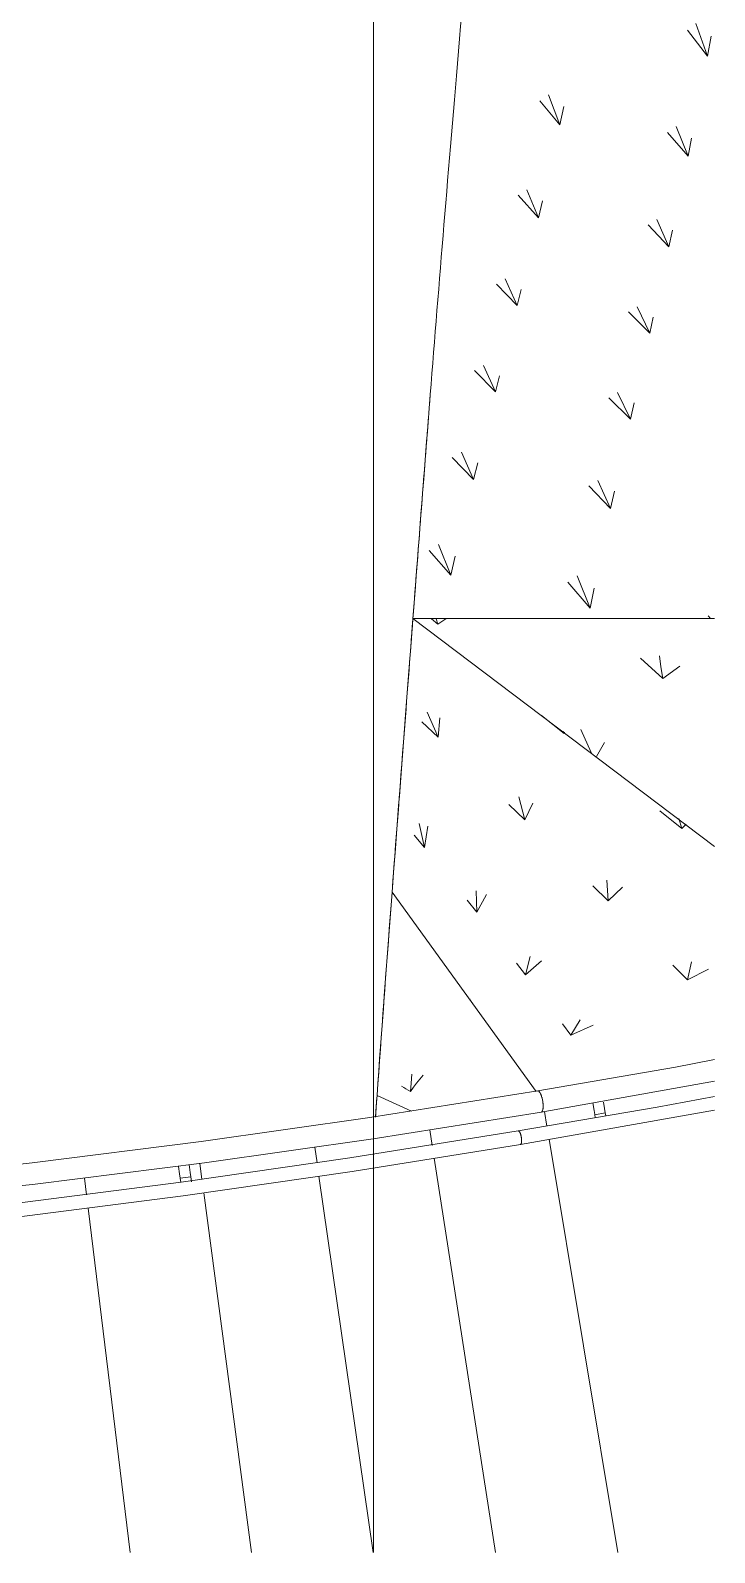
# Model space of a CAD drawing. Header units: millimetres. Extents: x 10569 to 232243, y -25347 to 80743.
# Drawn here: x 180239 to 181841, y 3937 to 7501 of the extents above; entities that cross this region are included whole.
import ezdxf

# ---------------------------------------------------------------- set-up
doc = ezdxf.new("R2010")
doc.units = ezdxf.units.MM
for name, color, linetype, lineweight in [('A-FLOR', 192, 'Continuous', 9), ('A-FLOR-HRAL', 11, 'Continuous', 9), ('A-FLOR-PATT', 8, 'Continuous', 9)]:
    doc.layers.add(name, color=color, linetype=linetype, lineweight=lineweight)

# ---------------------------------------------------------------- blocks, each defined once
blk = doc.blocks.new('Railings 6 - Railings 6-15750741-Copy _2_ of PART PLAN OF D_C_S _ CABLE LEAD-IN PLAN')
at = {"layer": 'A-FLOR-HRAL'}
for p, q in [((96732.6, 4968.7), (97138.3, 5040.9)), ((96856, 4972.3), (96852.9, 4990.3)), ((96878, 4991.7), (96880.6, 4976.6)), ((96683.8, 4892.9), (97138.3, 4972.7)), ((96857.7, 4962.7), (96856, 4972.3)), ((96882.4, 4966.7), (96857.7, 4962.4)), ((96858.9, 4955.7), (96857.7, 4962.4)), ((96880.6, 4976.6), (96882.4, 4966.7)), ((96882.4, 4966.7), (96883.5, 4960.1)), ((95885.4, 4823.7), (95883.1, 4841.1)), ((95886.7, 4814.1), (95885.4, 4823.7)), ((95911.5, 4817.1), (95886.7, 4813.8)), ((95888.1, 4803.7), (95886.7, 4813.8)), ((95907.7, 4845.9), (95910.2, 4827)), ((95910.2, 4827), (95911.5, 4817.1)), ((95911.5, 4817.1), (95913.2, 4804.9))]:
    blk.add_line(p, q, dxfattribs=at)
at = {"layer": 'A-FLOR-HRAL', "flags": 128}
for points in [[(97138.3, 5091.3), (97047, 5073.8), (96724.5, 5018)], [(96724.4, 5018), (96330.7, 4955.6), (95936, 4899.4), (95540.5, 4849.6), (95144.1, 4806.1), (95109.6, 4802.6)], [(97138.3, 5005.4), (97004.2, 4980.1), (96678.6, 4924.5)], [(96732.7, 4968.7), (96338.6, 4906.2), (95943.5, 4850), (95547.5, 4800.1), (95150.8, 4756.5), (95114.6, 4752.9)], [(96678.5, 4924.5), (96284.5, 4861.2), (95889.4, 4804.1), (95493.4, 4753.4), (95096.6, 4709), (95059.2, 4705.2)], [(96683.8, 4892.9), (96289.5, 4829.6), (95894.2, 4772.5), (95497.9, 4721.7), (95100.9, 4677.3), (95062.5, 4673.3)]]:
    blk.add_lwpolyline(points, dxfattribs=at)
at = {"layer": 'A-FLOR-HRAL'}
for points, knots in [([(96723.9, 5017.9), (96725, 5018.3), (96726.6, 5017.8), (96728.7, 5015.2), (96729.9, 5013.3), (96730.8, 5011.6), (96731.7, 5009.6), (96732.8, 5006.9), (96733.8, 5003.6), (96734.7, 5000.2), (96735.3, 4997.5), (96735.8, 4994.7), (96736.2, 4992.2), (96736.5, 4989.8), (96736.7, 4987.6), (96736.8, 4985.5), (96736.9, 4983.5), (96736.9, 4981.5), (96736.8, 4979.7), (96736.7, 4977.9), (96736.5, 4975.7), (96736, 4973.4), (96735.3, 4971.1), (96734.3, 4969.6), (96733.6, 4969), (96733.2, 4968.8)], [-1, -1, -1, -1, -0.861111, -0.791667, -0.756944, -0.722222, -0.6875, -0.652778, -0.583333, -0.548611, -0.513889, -0.479167, -0.444444, -0.416667, -0.388889, -0.361111, -0.333333, -0.305556, -0.277778, -0.25, -0.222222, -0.166667, -0.111111, -0.055556, 0, 0, 0, 0]), ([(96729.4, 5014.2), (96728.9, 5014.9), (96727.9, 5016.2), (96726, 5018), (96724.8, 5018.2), (96723.9, 5017.9)], [-0.2220025, -0.2220025, -0.2220025, -0.2220025, -0.1666667, -0.1111111, 0, 0, 0, 0]), ([(96732.2, 5008.4), (96732, 5008.9), (96731.5, 5010), (96730.6, 5012.1), (96729.9, 5013.4), (96729.4, 5014.2)], [-0.3332752, -0.3332752, -0.3332752, -0.3332752, -0.3055556, -0.2777778, -0.2222222, -0.2222222, -0.2222222, -0.2222222]), ([(96734.5, 5000.7), (96734.4, 5001.4), (96734, 5002.7), (96733.4, 5004.7), (96732.8, 5006.6), (96732.4, 5007.8), (96732.2, 5008.4)], [-0.4443486, -0.4443486, -0.4443486, -0.4443486, -0.4166667, -0.3888889, -0.3611111, -0.3333333, -0.3333333, -0.3333333, -0.3333333]), ([(96736.2, 4992), (96736.2, 4992.2), (96736, 4993.2), (96735.7, 4995.3), (96735.2, 4998), (96734.8, 4999.8), (96734.5, 5000.7)], [-0.5554629, -0.5554629, -0.5554629, -0.5554629, -0.5486111, -0.5138889, -0.4791667, -0.4444444, -0.4444444, -0.4444444, -0.4444444]), ([(96736.9, 4983.5), (96736.9, 4983.8), (96736.8, 4985), (96736.7, 4987.1), (96736.5, 4989.6), (96736.3, 4991.2), (96736.2, 4992)], [-0.6666414, -0.6666414, -0.6666414, -0.6666414, -0.6527778, -0.6180556, -0.5833333, -0.5555556, -0.5555556, -0.5555556, -0.5555556]), ([(96735.2, 4971.2), (96735.4, 4971.6), (96735.8, 4972.8), (96736.3, 4974.5), (96736.5, 4976), (96736.5, 4976.3)], [-0.8888783, -0.8888783, -0.8888783, -0.8888783, -0.8611111, -0.7916667, -0.7777778, -0.7777778, -0.7777778, -0.7777778]), ([(96736.5, 4976.3), (96736.6, 4976.7), (96736.7, 4977.7), (96736.8, 4979.6), (96736.9, 4981.7), (96736.9, 4983), (96736.9, 4983.5)], [-0.7776627, -0.7776627, -0.7776627, -0.7776627, -0.7569444, -0.7222222, -0.6875, -0.6666667, -0.6666667, -0.6666667, -0.6666667]), ([(96678.2, 4924.4), (96678.9, 4924.7), (96679.9, 4924.4), (96681.3, 4922.7), (96682.1, 4921.5), (96682.6, 4920.4), (96683.2, 4919.2), (96683.9, 4917.4), (96684.6, 4915.3), (96685.1, 4913.1), (96685.5, 4911.4), (96685.8, 4909.6), (96686.1, 4907.5), (96686.4, 4905), (96686.5, 4902.4), (96686.5, 4899.9), (96686.3, 4897), (96685.8, 4895.4), (96685.5, 4894.6)], [-1, -1, -1, -1, -0.8611111, -0.7916667, -0.7569444, -0.7222222, -0.6875, -0.6527778, -0.5833333, -0.5486111, -0.5138889, -0.4791667, -0.4444444, -0.3888889, -0.3333333, -0.2777778, -0.2222222, -0.1111111, -0.1111111, -0.1111111, -0.1111111]), ([(96683.5, 4918.3), (96683.2, 4919.1), (96682.6, 4920.4), (96682, 4921.5), (96681.7, 4922)], [-0.3325396, -0.3325396, -0.3325396, -0.3325396, -0.2777778, -0.2222222, -0.2222222, -0.2222222, -0.2222222]), ([(96685, 4913.4), (96684.8, 4914.3), (96684.3, 4916), (96683.8, 4917.6), (96683.5, 4918.3)], [-0.4437954, -0.4437954, -0.4437954, -0.4437954, -0.3888889, -0.3333333, -0.3333333, -0.3333333, -0.3333333]), ([(96686.1, 4907.8), (96686.1, 4908), (96686, 4908.6), (96685.7, 4910.5), (96685.3, 4912.3), (96685, 4913.4)], [-0.5549683, -0.5549683, -0.5549683, -0.5549683, -0.5486111, -0.5138889, -0.4444444, -0.4444444, -0.4444444, -0.4444444]), ([(96685.5, 4894.6), (96685.6, 4894.8), (96685.9, 4895.5), (96686.1, 4896.7), (96686.3, 4897.6), (96686.3, 4897.8)], [-0.8880129, -0.8880129, -0.8880129, -0.8880129, -0.8611111, -0.7916667, -0.7777778, -0.7777778, -0.7777778, -0.7777778]), ([(96686.5, 4902.4), (96686.5, 4902.6), (96686.5, 4903.3), (96686.4, 4904.7), (96686.3, 4906.3), (96686.1, 4907.4), (96686.1, 4907.8)], [-0.6661386, -0.6661386, -0.6661386, -0.6661386, -0.6527778, -0.6180556, -0.5833333, -0.5555556, -0.5555556, -0.5555556, -0.5555556]), ([(96686.3, 4897.8), (96686.3, 4898.1), (96686.4, 4898.7), (96686.5, 4899.9), (96686.5, 4901.2), (96686.5, 4902.1), (96686.5, 4902.4)], [-0.7770674, -0.7770674, -0.7770674, -0.7770674, -0.7569444, -0.7222222, -0.6875, -0.6666667, -0.6666667, -0.6666667, -0.6666667])]:
    blk.add_open_spline(points, degree=3, knots=knots, dxfattribs=at)
for points in [[(96733.2, 4968.8), (96734, 4969.2), (96734.7, 4970), (96735.2, 4971.2)], [(96679.9, 4924.1), (96679.3, 4924.5), (96678.8, 4924.6), (96678.2, 4924.4)], [(96684.1, 4893), (96684.7, 4893.2), (96685.1, 4893.8), (96685.5, 4894.6)]]:
    blk.add_open_spline(points, degree=3, dxfattribs=at)
blk = doc.blocks.new('FP_812-Copy _2_ of PART PLAN OF D_C_S _ CABLE LEAD-IN PLAN')
at = {"layer": 'A-FLOR-PATT'}
for p, q in [((96566.3, 5232.5), (96565.5, 5233.5)), ((96410.3, 5026), (96405.1, 5029)), ((96415.5, 5023), (96410.3, 5026)), ((96426, 5016.8), (96428.1, 5036.2)), ((96426, 5016.8), (96433.2, 5026.6)), ((96428.1, 5036.2), (96429.2, 5057.3)), ((96433.2, 5026.6), (96440.5, 5036.2)), ((96440.5, 5036.2), (96447.9, 5045.6)), ((96447.9, 5045.6), (96455.6, 5054.7)), ((96420.8, 5020), (96415.5, 5023)), ((96426, 5016.8), (96420.8, 5020))]:
    blk.add_line(p, q, dxfattribs=at)
blk = doc.blocks.new('FP_813-Copy _2_ of PART PLAN OF D_C_S _ CABLE LEAD-IN PLAN')
at = {"layer": 'A-FLOR-PATT'}
for p, q in [((96490.2, 6110.9), (96475.3, 6123.9)), ((96490.2, 6110.9), (96486.3, 6123.9)), ((96490.2, 6110.9), (96509.1, 6123.9)), ((97017, 5984), (96964.8, 6031.5)), ((97012.6, 6010.9), (97009.7, 6036.8)), ((97017, 5984), (97012.6, 6010.9)), ((97017, 5984), (97056.9, 6012.6)), ((96849, 5810.7), (96824.9, 5864.1)), ((96861.5, 5801.3), (96880.4, 5833.9))]:
    blk.add_line(p, q, dxfattribs=at)
blk = doc.blocks.new('FP_814-Copy _2_ of PART PLAN OF D_C_S _ CABLE LEAD-IN PLAN')
at = {"layer": 'A-FLOR-PATT'}
for p, q in [((97121.5, 7441), (97074.8, 7502.2)), ((97121.5, 7441), (97094.7, 7517.6)), ((97121.5, 7441), (97130.2, 7487.7)), ((96775.8, 7280), (96749.7, 7350.6)), ((96775.8, 7280), (96729.4, 7336.7)), ((96775.8, 7280), (96785.2, 7322.8)), ((97076.2, 7206.9), (97048.3, 7276.2)), ((97076.2, 7206.9), (97028.2, 7262.6)), ((97076.2, 7206.9), (97084.6, 7248.8)), ((96725.8, 7062.7), (96678.4, 7115.4)), ((96725.8, 7062.7), (96698.9, 7128.2)), ((96725.8, 7062.7), (96735.1, 7102.3)), ((97031.5, 6994.7), (97002.8, 7058.6)), ((97031.5, 6994.7), (96982.5, 7046.2)), ((97031.5, 6994.7), (97039.9, 7033.4)), ((96675.7, 6856.9), (96648.3, 6919.5)), ((96675.7, 6856.9), (96627.4, 6907.3)), ((96675.7, 6856.9), (96685.2, 6895)), ((96986.4, 6792.5), (96957.2, 6854.3)), ((96986.4, 6792.5), (96936.6, 6842.2)), ((96986.4, 6792.5), (96994.9, 6830.1)), ((96625.3, 6655), (96576.2, 6704.8)), ((96625.3, 6655), (96597.3, 6716.9)), ((96625.3, 6655), (96634.8, 6692.8)), ((96941.2, 6591.1), (96890.4, 6641)), ((96941.2, 6591.1), (96911.3, 6653.2)), ((96941.2, 6591.1), (96949.7, 6629.1)), ((96574, 6449.5), (96524.1, 6501.2)), ((96574, 6449.5), (96545.6, 6513.7)), ((96574, 6449.5), (96583.7, 6488.9)), ((96895, 6381.9), (96843.5, 6435)), ((96895, 6381.9), (96864.8, 6447.8)), ((96895, 6381.9), (96903.8, 6422.4)), ((96520.3, 6225.9), (96470, 6283.6)), ((96520.3, 6225.9), (96492, 6297.5)), ((96520.3, 6225.9), (96530.6, 6270)), ((96846.8, 6148.4), (96794.7, 6209.3)), ((96846.8, 6148.4), (96816.5, 6223.9)), ((96846.8, 6148.4), (96856, 6195)), ((97129, 6124), (97123.4, 6130.6))]:
    blk.add_line(p, q, dxfattribs=at)
blk = doc.blocks.new('FP_815-Copy _2_ of PART PLAN OF D_C_S _ CABLE LEAD-IN PLAN')
at = {"layer": 'A-FLOR-PATT'}
for p, q in [((96491.4, 5846.1), (96452.5, 5882.7)), ((96491.4, 5846.1), (96465.2, 5905.1)), ((96491.4, 5846.1), (96495.1, 5891.9)), ((96785.9, 5855.4), (96733.3, 5897.5)), ((96785.9, 5855.4), (96783.6, 5860.3)), ((96785.9, 5855.4), (96786.9, 5857.8)), ((96694.2, 5652.8), (96679.7, 5706.5)), ((96694.2, 5652.8), (96656.8, 5688.7)), ((96694.2, 5652.8), (96713, 5691.8)), ((97061.3, 5632.4), (97010.2, 5674)), ((96459.1, 5587.9), (96446.3, 5644.4)), ((96459.1, 5587.9), (96466.7, 5637.7)), ((97061.3, 5632.4), (97054.3, 5655.8)), ((97061.3, 5632.4), (97071.5, 5642.9)), ((96459.1, 5587.9), (96435.2, 5616.8)), ((96888.8, 5463.4), (96852.9, 5498.6)), ((96888.8, 5463.4), (96886.1, 5511.6)), ((96888.8, 5463.4), (96922.7, 5495.5)), ((96581.3, 5436.7), (96559, 5464.7)), ((96581.3, 5436.7), (96580.3, 5486.5)), ((96581.3, 5436.7), (96604.1, 5477.9)), ((96695.5, 5290.3), (96674.7, 5317.4)), ((96695.5, 5290.3), (96706.2, 5333.2)), ((96695.5, 5290.3), (96733.3, 5322.8)), ((97075.2, 5277.9), (97040.8, 5312.4)), ((97075.2, 5277.9), (97084.3, 5320.6)), ((97075.2, 5277.9), (97124.2, 5302.8)), ((96801.5, 5148.8), (96782.2, 5174.9)), ((96801.5, 5148.8), (96823.9, 5184.7)), ((96801.5, 5148.8), (96854.3, 5172.3))]:
    blk.add_line(p, q, dxfattribs=at)

msp = doc.modelspace()

# ---------------------------------------------------------------- linework, layer by layer
at = {"layer": 'A-FLOR', "color": 53, "lineweight": 15}
msp.add_line((181042.01041, 3937.14312), (181042.01041, 23220.76618), dxfattribs=at)
at = {"layer": 'A-FLOR', "lineweight": 15}
for p, q in [((181841.01564, 6124.02838), (181134.63455, 6124.12439)), ((181134.63455, 6124.12439), (181841.01564, 5590.80306)), ((181423.59739, 5016.49077), (181085.74677, 5483.51796)), ((181050.55844, 5007.30279), (181131.39142, 4970.56926))]:
    msp.add_line(p, q, dxfattribs=at)
at = {"layer": 'A-FLOR'}
for p, q in [((181448.2685, 4935.88953), (181442.58415, 4970.01627)), ((181179.54652, 4890.62841), (181173.92008, 4926.83917)), ((180910.17322, 4849.35371), (180904.83411, 4886.37113)), ((181614.62579, 3937.14312), (181453.41086, 4905.01673)), ((180640.42052, 4810.53296), (180635.29889, 4849.00682)), ((181327.69944, 3937.14312), (181184.2659, 4860.25534)), ((180370.27398, 4774.41981), (180365.42177, 4814.17925)), ((181041.74366, 3937.14312), (180914.5919, 4818.71795)), ((180756.68588, 3937.14312), (180644.59725, 4779.15717)), ((180472.45441, 3937.14312), (180374.02231, 4743.70561))]:
    msp.add_line(p, q, dxfattribs=at)
for points, knots in [([(181841.0169, 17049.90996), (181832.69274, 17025.34222), (181672.79095, 16552.7058), (181288.48046, 15391.27254), (181064.56601, 14677.28912), (180783.63075, 13727.25005), (180565.6033, 12957.02732), (180349.25687, 12148.98476), (180127.72434, 11259.73178), (179914.68841, 10336.15476), (179810.87933, 9847.30532), (179726.86945, 9414.66409), (179662.05465, 9004.92539), (179607.93641, 8535.86335), (179593.72767, 8300.69616), (179583.74031, 8013.09684), (179587.04197, 7826.02392), (179602.58547, 7530.53213), (179641.20996, 7216.46554), (179704.95948, 6869.7823), (179752.99917, 6702.37934), (179853.02457, 6394.70441), (179928.20948, 6190.01939), (179968.47293, 6077.388)], [88.351049563, 88.351049563, 88.351049563, 88.351049563, 88.5739935232, 92.5835625461, 96.5449138638, 99.3207100258, 102.1929498492, 104.984003146, 107.9361103254, 110.5201242415, 112.5841571659, 114.0655925609, 115.5168852373, 116.7439619213, 117.8321531365, 118.6087429438, 119.4512490744, 120.3250828263, 121.3797012231, 122.301253482, 123.2448037949, 124.1695396625, 125.1734564309, 125.1734564309, 125.1734564309, 125.1734564309]), ([(181134.63455, 6124.12439), (181150.1121, 6326.13364), (181183.02654, 6752.66321), (181238.84997, 7433.31087), (181335.45185, 8535.15851), (181412.04394, 9262.60594), (181495.9766, 9945.15237), (181572.65723, 10428.72344), (181681.72274, 11116.52322), (181795.16538, 11656.52421), (181841.05051, 11872.56966)], [-185.7700374577, -185.7700374577, -185.7700374577, -185.7700374577, -184.0686857279, -181.2856561818, -178.4507867002, -175.6862989002, -173.5966800211, -171.5141715836, -169.2640563561, -167.2560645532, -167.2560645532, -167.2560645532, -167.2560645532]), ([(181085.74677, 5483.51796), (181094.99788, 5605.89237), (181113.14193, 5843.16352), (181127.90278, 6036.26298), (181134.63455, 6124.12439)], [-187.2668416986, -187.2668416986, -187.2668416986, -187.2668416986, -186.510019177, -185.7700374577, -185.7700374577, -185.7700374577, -185.7700374577])]:
    msp.add_open_spline(points, degree=3, knots=knots, dxfattribs=at)
at = {"layer": 'A-FLOR', "lineweight": 15}
msp.add_open_spline([(181046.95632, 4956.54436), (181066.15996, 5228.81563), (181125.65323, 6006.6626), (181177.38275, 6683.84923), (181238.84997, 7433.31087), (181335.45185, 8535.15851), (181412.04394, 9262.60594), (181495.9766, 9945.15237), (181572.65723, 10428.72344), (181681.72274, 11116.52322), (181795.16538, 11656.52421), (181841.05051, 11872.56966)], degree=3, knots=[-188.379263434, -188.379263434, -188.379263434, -188.379263434, -186.510019177, -184.0686857279, -181.2856561818, -178.4507867002, -175.6862989002, -173.5966800211, -171.5141715836, -169.2640563561, -167.2560645532, -167.2560645532, -167.2560645532, -167.2560645532], dxfattribs=at)
at = {"layer": 'A-FLOR'}
for points in [[(181050.55844, 5007.30279), (181061.21775, 5156.63768), (181073.5492, 5322.16747), (181085.74677, 5483.51796)], [(181046.97265, 4956.77592), (181048.14429, 4973.38649), (181049.34045, 4990.23891), (181050.55844, 5007.30279)]]:
    msp.add_open_spline(points, degree=3, dxfattribs=at)

# ---------------------------------------------------------------- block references
for name in ['FP_814-Copy _2_ of PART PLAN OF D_C_S _ CABLE LEAD-IN PLAN', 'FP_813-Copy _2_ of PART PLAN OF D_C_S _ CABLE LEAD-IN PLAN', 'FP_815-Copy _2_ of PART PLAN OF D_C_S _ CABLE LEAD-IN PLAN', 'FP_812-Copy _2_ of PART PLAN OF D_C_S _ CABLE LEAD-IN PLAN']:
    msp.add_blockref(name, (84702.71744, 0), dxfattribs=at)
at = {"layer": 'A-FLOR-HRAL'}
msp.add_blockref('Railings 6 - Railings 6-15750741-Copy _2_ of PART PLAN OF D_C_S _ CABLE LEAD-IN PLAN', (84702.71744, 0), dxfattribs=at)

doc.saveas('drawing.dxf')
